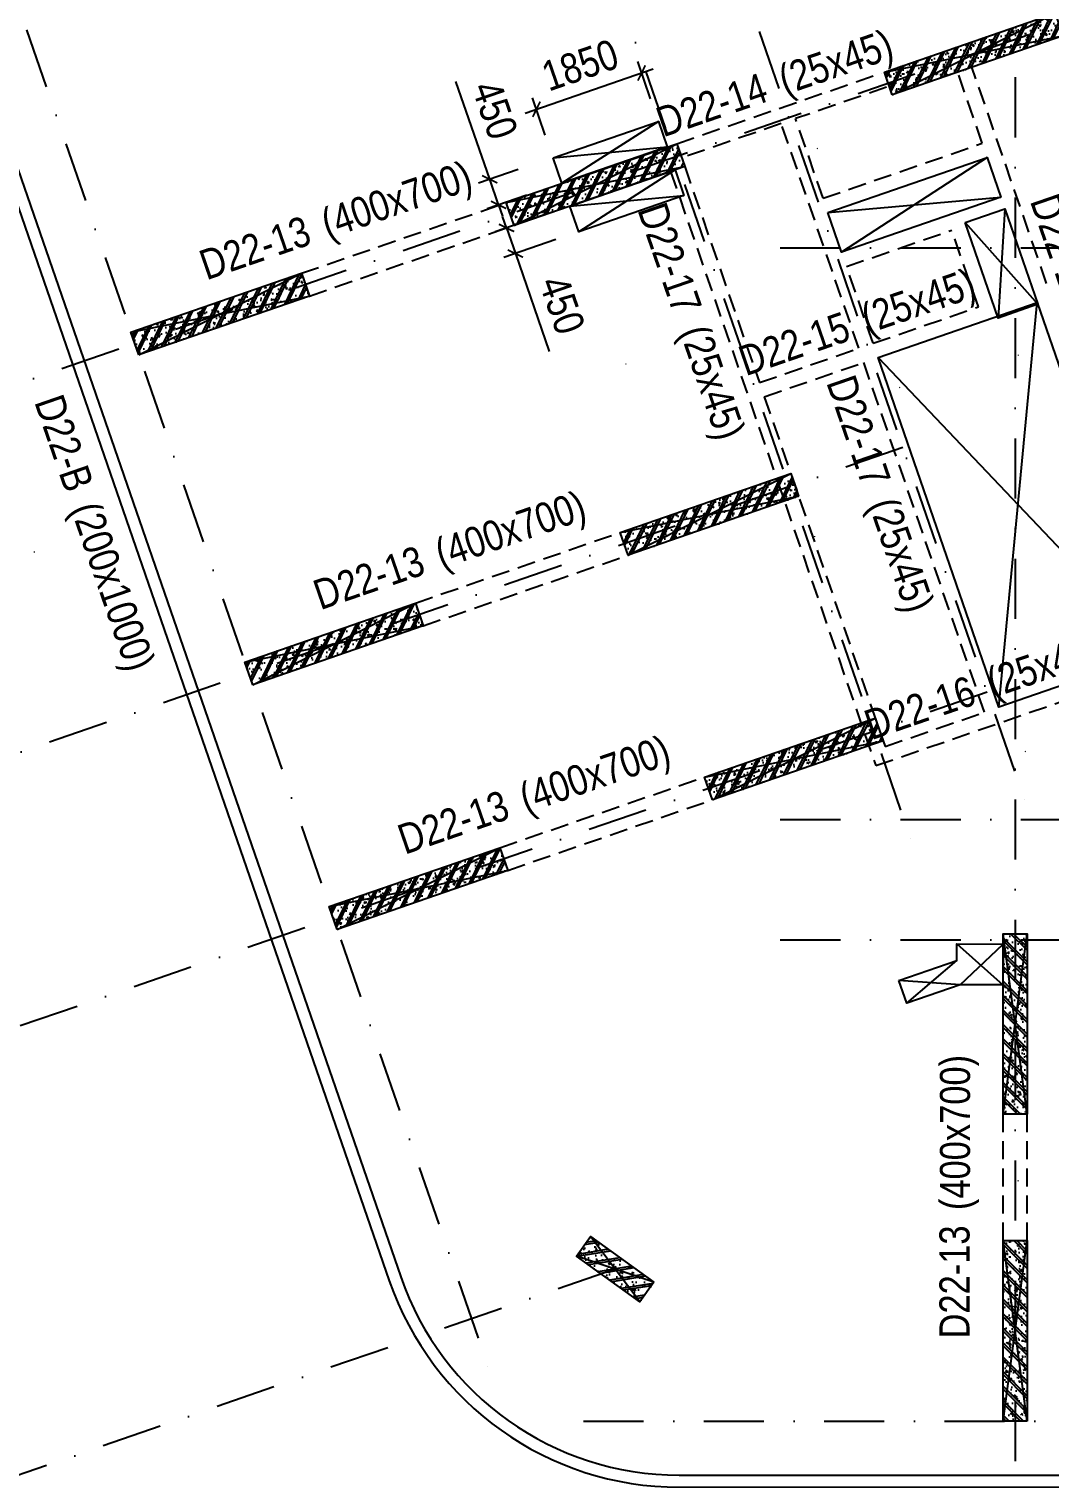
# Model space of a CAD drawing. Header units: millimetres. Extents: x -159515 to 1327256, y -225156 to 138737.
# Drawn here: x 484146 to 501100, y -33011 to -8927 of the extents above; entities that cross this region are included whole.
import ezdxf
from ezdxf.enums import TextEntityAlignment as Align

# ---------------------------------------------------------------- set-up
doc = ezdxf.new("R2010")
doc.units = ezdxf.units.MM
doc.header["$MEASUREMENT"] = 0
doc.linetypes.add('DASHDOT', pattern=[1, 0.5, -0.25, 0, -0.25])
doc.linetypes.add('DASHED', pattern=[4.5, 3, -1.5])
for name, color, linetype in [('ccu11-Khuat', 9, 'DASHED'), ('ccu11-Manh', 8, 'Continuous'), ('ccu11-Thay', 7, 'Continuous'), ('ccu12-Text', 31, 'Continuous'), ('KC2-DIM', 251, 'Continuous'), ('KT-Luoi truc South Tower', 8, 'DASHDOT'), ('Xref_ST_MBDV Cot vach 30.7.2022|Xref_ST_MBDV Cot vach 30.7.2022|Xref_ST_MBDV Cot vach 30.7.2022|Xref_ST_MBDV Cot vach 30.7.2022|KC-Betong', 6, 'Continuous')]:
    doc.layers.add(name, color=color, linetype=linetype)
doc.layers.add('ccu12-Tencaukien', color=9, linetype='Continuous', lineweight=15)
doc.layers.add('KT-Kich thuoc', color=159, linetype='Continuous', lineweight=18)
doc.styles.add('Arial Narrow', font='ARIALN.TTF')
doc.dimstyles.new('ccu12-200', dxfattribs={"dimscale": 200, "dimtxt": 2.5, "dimasz": 1, "dimexe": 1, "dimexo": 2, "dimgap": 1, "dimtad": 1, "dimdec": 0, "dimrnd": 5, "dimdsep": 46, "dimtxsty": 'Arial Narrow', "dimblk": 'ARCHTICK', "dimcen": -1, "dimdle": 1, "dimclrd": 256, "dimclre": 256, "dimclrt": 3, "dimadec": 0, "dimazin": 2, "dimtfac": 0.1, "dimtdec": 0, "dimtmove": 0, "dimatfit": 1, "dimldrblk": 'ARCHTICK', "dimfxl": 1, "dimtvp": 0.833333, "dimtolj": 1, "dimtzin": 12, "dimarcsym": 0})

# ---------------------------------------------------------------- blocks, each defined once
blk = doc.blocks.new('Asix South Tower')
at = {"layer": 'KT-Luoi truc South Tower', "ltscale": 2000}
for p, q in [((-61527.4, 64693.7), (-45306.5, 17710.6)), ((-63417.9, 64041.1), (-47197, 17057.9)), ((-72397.8, 60940.8), (-54232.5, 8325.6)), ((-37735.1, 33218.9), (-103274.2, 10591.7)), ((-45523, 29903.8), (-45523, -4459.1)), ((-49426.2, 27070.4), (10118.8, 27070.4)), ((-47391.3, 23749.2), (-101381.4, 5109.2)), ((-45988, 19684.6), (-99978.1, 1044.6)), ((-49426.2, 17570.4), (10118.8, 17570.4)), ((-49426.2, 15570.4), (10118.8, 15570.4)), ((-52170.8, 10095.3), (-96381.5, -5168.4)), ((-52698.1, 7570.4), (10118.8, 7570.4))]:
    blk.add_line(p, q, dxfattribs=at)
blk = doc.blocks.new('_ArchTick')
at = {"color": 0, "const_width": 0.15}
blk.add_lwpolyline([(-0.5, -0.5), (0.5, 0.5)], dxfattribs=at)
blk = doc.blocks.new('*D175')
at = {"layer": 'Defpoints', "color": 0, "transparency": 16777216}
for p in [(492652, -11133), (491804, -11425), (492799, -11558)]:
    blk.add_point(p, dxfattribs=at)
at = {"layer": 'KC2-DIM', "lineweight": -2, "transparency": 16777216}
for p, q in [((491804, -11425), (491243, -9798)), ((492274, -11263), (491615, -11490)), ((491951, -11851), (491804, -11425)), ((492420, -11689), (491762, -11916)), ((491951, -11851), (492016, -12040))]:
    blk.add_line(p, q, dxfattribs=at)
at = {"layer": 'KC2-DIM', "lineweight": -2, "transparency": 16777216, "xscale": 200, "yscale": 200, "zscale": 200}
for p, rotation in [((491804, -11425), 289.0228909016397), ((491951, -11851), 109.0228909016397)]:
    blk.add_blockref('_ArchTick', p, dxfattribs=dict(at, rotation=rotation))
at = {"layer": 'KC2-DIM', "color": 3, "transparency": 16777216, "insert": (491889, -10274), "char_height": 500, "attachment_point": 5, "rotation": 289.0229, "style": 'Arial Narrow'}
blk.add_mtext('\\A1;450', dxfattribs=at)
blk = doc.blocks.new('*D176')
at = {"layer": 'Defpoints', "color": 0, "transparency": 16777216}
for p in [(493136, -11871), (493282, -12297), (492230, -12660)]:
    blk.add_point(p, dxfattribs=at)
at = {"layer": 'KC2-DIM', "lineweight": -2, "transparency": 16777216}
for p, q in [((492758, -12002), (491895, -12300)), ((492084, -12234), (492018, -12045)), ((492084, -12234), (492230, -12660)), ((492904, -12427), (492041, -12725)), ((492230, -12660), (492792, -14286))]:
    blk.add_line(p, q, dxfattribs=at)
at = {"layer": 'KC2-DIM', "lineweight": -2, "transparency": 16777216, "xscale": 200, "yscale": 200, "zscale": 200}
for p, rotation in [((492084, -12234), 289.0471379535542), ((492230, -12660), 109.0471379535541)]:
    blk.add_blockref('_ArchTick', p, dxfattribs=dict(at, rotation=rotation))
at = {"layer": 'KC2-DIM', "color": 3, "transparency": 16777216, "insert": (493007, -13514), "char_height": 500, "attachment_point": 5, "rotation": 289.0471, "style": 'Arial Narrow'}
blk.add_mtext('\\A1;450', dxfattribs=at)
blk = doc.blocks.new('*D177')
at = {"layer": 'Defpoints', "color": 0, "transparency": 16777216}
for p in [(494329, -9658), (494607, -10464), (492858, -11068)]:
    blk.add_point(p, dxfattribs=at)
at = {"layer": 'KC2-DIM', "lineweight": -2, "transparency": 16777216}
for p, q in [((492391, -10327), (494518, -9592)), ((494476, -10086), (494263, -9469)), ((492728, -10690), (492515, -10072))]:
    blk.add_line(p, q, dxfattribs=at)
at = {"layer": 'KC2-DIM', "lineweight": -2, "transparency": 16777216, "xscale": 200, "yscale": 200, "zscale": 200}
for p, rotation in [((494329, -9658), 19.04713865576442), ((492580, -10261), 199.0471386557644)]:
    blk.add_blockref('_ArchTick', p, dxfattribs=dict(at, rotation=rotation))
at = {"layer": 'KC2-DIM', "color": 3, "transparency": 16777216, "insert": (493306, -9529), "char_height": 500, "attachment_point": 5, "rotation": 19.0471, "style": 'Arial Narrow'}
blk.add_mtext('\\A1;1850', dxfattribs=at)
blk = doc.blocks.new('*U192')
at = {"layer": 'ccu12-Tencaukien', "color": 8, "ltscale": 10000}
blk.add_line((361, -155), (354, -155), dxfattribs=at)
at = {"layer": 'ccu12-Text', "color": 2, "style": 'Arial Narrow', "width": 0.8}
blk.add_attdef('SH', text='', height=300, dxfattribs=at).set_placement((276, 6), align=Align.BOTTOM_RIGHT)
at = {"layer": 'ccu12-Text', "color": 31, "style": 'Arial Narrow', "width": 0.8}
for tag, p in [('(', (508, -75)), ('KT', (633, -75)), (')', (963, -75))]:
    blk.add_attdef(tag, text='', height=250, dxfattribs=at).set_placement(p, align=Align.BOTTOM_LEFT)
blk = doc.blocks.new('*U287')
at = {"layer": 'ccu12-Tencaukien', "color": 8, "ltscale": 10000}
blk.add_line((361, -155), (354, -155), dxfattribs=at)
at = {"layer": 'ccu12-Text', "color": 2, "style": 'Arial Narrow', "width": 0.8}
blk.add_attdef('SH', text='', height=300, dxfattribs=at).set_placement((276, 6), align=Align.BOTTOM_RIGHT)
at = {"layer": 'ccu12-Text', "color": 31, "style": 'Arial Narrow', "width": 0.8}
for tag, p in [('(', (508, -75)), ('KT', (633, -75)), (')', (963, -75))]:
    blk.add_attdef(tag, text='', height=250, dxfattribs=at).set_placement(p, align=Align.BOTTOM_LEFT)
blk = doc.blocks.new('*U288')
at = {"layer": 'ccu12-Tencaukien', "color": 8, "ltscale": 10000}
blk.add_line((361, -155), (354, -155), dxfattribs=at)
at = {"layer": 'ccu12-Text', "color": 2, "style": 'Arial Narrow', "width": 0.8}
blk.add_attdef('SH', text='', height=300, dxfattribs=at).set_placement((276, 6), align=Align.BOTTOM_RIGHT)
at = {"layer": 'ccu12-Text', "color": 31, "style": 'Arial Narrow', "width": 0.8}
for tag, p in [('(', (508, -75)), ('KT', (633, -75)), (')', (963, -75))]:
    blk.add_attdef(tag, text='', height=250, dxfattribs=at).set_placement(p, align=Align.BOTTOM_LEFT)
blk = doc.blocks.new('*U289')
at = {"layer": 'ccu12-Tencaukien', "color": 8, "ltscale": 10000}
blk.add_line((361, -155), (354, -155), dxfattribs=at)
at = {"layer": 'ccu12-Text', "color": 2, "style": 'Arial Narrow', "width": 0.8}
blk.add_attdef('SH', text='', height=300, dxfattribs=at).set_placement((276, 6), align=Align.BOTTOM_RIGHT)
at = {"layer": 'ccu12-Text', "color": 31, "style": 'Arial Narrow', "width": 0.8}
for tag, p in [('(', (508, -75)), ('KT', (633, -75)), (')', (963, -75))]:
    blk.add_attdef(tag, text='', height=250, dxfattribs=at).set_placement(p, align=Align.BOTTOM_LEFT)
blk = doc.blocks.new('*U290')
at = {"layer": 'ccu12-Tencaukien', "color": 8, "ltscale": 10000}
blk.add_line((361, -155), (354, -155), dxfattribs=at)
at = {"layer": 'ccu12-Text', "color": 2, "style": 'Arial Narrow', "width": 0.8}
blk.add_attdef('SH', text='', height=300, dxfattribs=at).set_placement((276, 6), align=Align.BOTTOM_RIGHT)
at = {"layer": 'ccu12-Text', "color": 31, "style": 'Arial Narrow', "width": 0.8}
for tag, p in [('(', (508, -75)), ('KT', (633, -75)), (')', (963, -75))]:
    blk.add_attdef(tag, text='', height=250, dxfattribs=at).set_placement(p, align=Align.BOTTOM_LEFT)
blk = doc.blocks.new('*U285')
at = {"layer": 'ccu12-Tencaukien', "color": 8, "ltscale": 10000}
blk.add_line((361, -155), (354, -155), dxfattribs=at)
at = {"layer": 'ccu12-Text', "color": 2, "style": 'Arial Narrow', "width": 0.8}
blk.add_attdef('SH', text='', height=300, dxfattribs=at).set_placement((276, 6), align=Align.BOTTOM_RIGHT)
at = {"layer": 'ccu12-Text', "color": 31, "style": 'Arial Narrow', "width": 0.8}
for tag, p in [('(', (508, -75)), ('KT', (633, -75)), (')', (963, -75))]:
    blk.add_attdef(tag, text='', height=250, dxfattribs=at).set_placement(p, align=Align.BOTTOM_LEFT)
blk = doc.blocks.new('*U286')
at = {"layer": 'ccu12-Tencaukien', "color": 8, "ltscale": 10000}
blk.add_line((361, -155), (354, -155), dxfattribs=at)
at = {"layer": 'ccu12-Text', "color": 2, "style": 'Arial Narrow', "width": 0.8}
blk.add_attdef('SH', text='', height=300, dxfattribs=at).set_placement((276, 6), align=Align.BOTTOM_RIGHT)
at = {"layer": 'ccu12-Text', "color": 31, "style": 'Arial Narrow', "width": 0.8}
for tag, p in [('(', (508, -75)), ('KT', (633, -75)), (')', (963, -75))]:
    blk.add_attdef(tag, text='', height=250, dxfattribs=at).set_placement(p, align=Align.BOTTOM_LEFT)
blk = doc.blocks.new('*U951')
h = blk.add_hatch()
h.set_pattern_fill('VATLIEU04', color=250, scale=40, style=0, pattern_type=2)
h.set_pattern_definition([(50, (-550, 3050), (286.904, -25.101), [30, -330]), (355, (-550, 3050), (-55.5, 300.877), [24, -264]), (100.451, (-526.1, 3047.9), (231.404, 275.776), [25.496, -280.457]), (46.184, (-550, 3130), (426.896, -66.208), [45, -495]), (96.636, (-514.43, 3124.5), (373.865, 389.647), [38.244, -420.685]), (351.184, (-550, 3130), (373.865, 389.65), [36, -396]), (21, (-510, 3110), (238.763, -161.048), [30, -330]), (326, (-510, 3110), (97.326, 290.06), [24, -264]), (71.451, (-490.1, 3096.58), (336.09, 129.012), [25.496, -280.457]), (37.5, (-550, 3050), (4.864, 133.1575), [0, -260.8, 0, -268, 0, -265]), (7.5, (-550, 3050), (105.228, 157.7647), [0, -152.8, 0, -254.8, 0, -101]), (327.5, (-639.2, 3050), (213.529, -9.022), [0, -100, 0, -312, 0, -414]), (317.5, (-679.2, 3050), (233.274, 40.042), [0, -130, 0, -207.2, 0, -294]), (45, (-550, 3050), (-120.208, 120.208), []), (45, (-550, 3099), (-120.208, 120.208), [])])
h.paths.add_polyline_path([(-475, -475), (-75, -475), (-75, 2525), (-475, 2525)])
at = {"color": 6, "ltscale": 0.25}
blk.add_lwpolyline([(-475, -475), (-75, -475), (-75, 2525), (-475, 2525)], close=True, dxfattribs=at)
at = {"layer": 'Defpoints', "linetype": 'ByBlock', "ltscale": 30}
for p, q in [((-75, -475), (-475, 2525)), ((-475, -475), (-75, 2525))]:
    blk.add_line(p, q, dxfattribs=at)
blk = doc.blocks.new('*U50')
h = blk.add_hatch()
h.set_pattern_fill('VATLIEU04', color=250, scale=40, style=0, pattern_type=2)
h.set_pattern_definition([(50, (-550, 1350), (286.904, -25.1), [30, -330]), (355, (-550, 1350), (-55.5, 300.877), [24, -264]), (100.451, (-526.1, 1347.9), (231.404, 275.776), [25.496, -280.457]), (46.184, (-550, 1430), (426.896, -66.21), [45, -495]), (96.636, (-514.43, 1424.5), (373.865, 389.65), [38.244, -420.685]), (351.184, (-550, 1430), (373.86, 389.65), [36, -396]), (21, (-510, 1410), (238.763, -161.048), [30, -330]), (326, (-510, 1410), (97.326, 290.06), [24, -264]), (71.451, (-490.1, 1396.58), (336.09, 129.012), [25.496, -280.457]), (37.5, (-550, 1350), (4.864, 133.1575), [0, -260.8, 0, -268, 0, -265]), (7.5, (-550, 1350), (105.228, 157.765), [0, -152.8, 0, -254.8, 0, -101]), (327.5, (-639.2, 1350), (213.529, -9.022), [0, -100, 0, -312, 0, -414]), (317.5, (-679.2, 1350), (233.274, 40.042), [0, -130, 0, -207.2, 0, -294]), (45, (-550, 1350), (-120.208, 120.208), []), (45, (-550, 1399), (-120.208, 120.208), [])])
h.paths.add_polyline_path([(-475, -475), (-75, -475), (-75, 825), (-475, 825)])
at = {"color": 6, "ltscale": 0.25}
blk.add_lwpolyline([(-475, -475), (-75, -475), (-75, 825), (-475, 825)], close=True, dxfattribs=at)
at = {"layer": 'Defpoints', "linetype": 'ByBlock', "ltscale": 30}
for p, q in [((-75, -475), (-475, 825)), ((-475, -475), (-75, 825))]:
    blk.add_line(p, q, dxfattribs=at)
blk = doc.blocks.new('MBCV-T22')
at = {"layer": 'Xref_ST_MBDV Cot vach 30.7.2022|Xref_ST_MBDV Cot vach 30.7.2022|Xref_ST_MBDV Cot vach 30.7.2022|Xref_ST_MBDV Cot vach 30.7.2022|KC-Betong', "linetype": 'ByBlock'}
for name, p, xscale, rotation in [('*U951', (-41198, 4497, 0), -0.9999999999999996, 289.0471379532163), ('*U951', (-47484, 2327, 0), -0.9999999999999996, 289.0471379532163), ('*U951', (-53722, 173, 0), -0.9999999999999996, 289.0471379532163), ('*U951', (-45591, -3155, 0), -0.9999999999999996, 289.0471379532163), ('*U951', (-51829, -5309, 0), -0.9999999999999996, 289.0471379532163), ('*U951', (-44187, -7220, 0), -0.9999999999999996, 289.0471379532163), ('*U951', (-50426, -9374, 0), -0.9999999999999996, 289.0471379532163), ('*U951', (-39725, -12575), -1, 359.9999999999985), ('*U50', (-46116, -15951, 0), -0.9999999999999997, 54.35941822448728), ('*U951', (-39725, -17675, 0), -1, 359.9999999999985)]:
    blk.add_blockref(name, p, dxfattribs=dict(at, xscale=xscale, rotation=rotation))
blk = doc.blocks.new('mbkc-t22')
at = {"elevation": 0}
for points in [[(-26286, 27544), (-26287, 27544), (-28875, 34908, 0.338337), (-32749, 36444), (-62185, 26289, 0.459457), (-64225, 21139), (-55456, 6813, 0.279689), (-50490, 5781), (-27772, 13619, 0.204279), (-27706, 13740), (-27482, 14770, -0.275412), (-26755, 15571), (-22342, 17089, -0.414195), (-21181, 16524), (-12852, -7567, 0.319754), (-8032, -11000), (37106, -11000, 0.36531), (42072, -6689, 0.102434), (42063, -5068), (39621, 6403, 0.132611), (38155, 9202, 0.066499), (37024, 10116, 0.137615), (34943, 10700), (9300, 10700)], [(-53502, 5908, 0.161195), (-50556, 5970), (-27901, 13786), (-27678, 14811, -0.274307), (-26816, 15761), (-22407, 17278, -0.414153), (-20992, 16589), (-12663, -7501, 0.319754), (-8032, -10800), (37104, -10800, 0.151467), (39864, -9900)], [(-53502, 5908, 0.161195), (-50556, 5970), (-27901, 13786), (-27678, 14811, -0.274307), (-26816, 15761), (-22407, 17278, -0.414153), (-20992, 16589), (-12663, -7501, 0.319754), (-8032, -10800), (37104, -10800, 0.151467), (39864, -9900, 0.151467)]]:
    blk.add_lwpolyline(points, format="xyb", dxfattribs=at)
at = {"layer": 'ccu11-Khuat', "ltscale": 100}
for p, q in [((-1928, 9008), (-3168, 12600)), ((-8072, 11330), (-4669, 12505)), ((-2997, 11337, 0), (-3405, 12519, 0)), ((-5048, 7931), (-6337, 11665)), ((-5643, 10423), (-6100, 11747)), ((-8178, 10870), (-4768, 994)), ((-7942, 10952, 0), (-6702, 7360, 0)), ((-14311, 9176, 0), (-10909, 10351, 0)), ((-14181, 8798, 0), (-10778, 9973, 0)), ((-4811, 8013), (-5252, 9289)), ((-6702, 7360), (-5048, 7931)), ((-6620, 7124), (-4967, 7695)), ((-2959, 1882), (-4966, 7694)), ((-6620, 7124, 0), (-4613, 1312, 0)), ((-12419, 3694, 0), (-9016, 4869, 0)), ((-12288, 3316, 0), (-8885, 4491, 0)), ((-4767, 993), (0, 2639)), ((-4612, 1311), (-2959, 1882)), ((-11015, -371, 0), (-7612, 804, 0)), ((-10885, -749, 0), (-7482, 426, 0)), ((-2650, -6900, 0), (-2650, -4800)), ((-2250, -6900, 0), (-2250, -4800))]:
    blk.add_line(p, q, dxfattribs=at)
at = {"layer": 'ccu11-Khuat', "ltscale": 100, "elevation": 0}
for points in [[(-4588, 12269), (-6100, 11747)], [(-6337, 11665), (-7991, 11094)], [(-5643, 10423), (-2997, 11337)], [(-5252, 9289), (-3503, 9893)], [(-4811, 8013), (-3062, 8617), (-3503, 9893)]]:
    blk.add_lwpolyline(points, dxfattribs=at)
at = {"layer": 'ccu11-Manh'}
for p, q in [((-8380, 11700), (-9983, 10673)), ((-10129, 11096), (-8234, 11277)), ((-2915, 11100), (-5334, 9525)), ((-8103, 10896), (-9705, 9867)), ((-9852, 10293), (-7956, 10471)), ((-5562, 10187), (-2687, 10439)), ((-2622, 10250), (-2735, 8433)), ((-3283, 10021), (-2073, 8662)), ((-2723, 1963, 0), (-2084, 8689)), ((-4729, 7775), (-76, 2877, 0)), ((-3362, -2648), (-2651, -1972))]:
    blk.add_line(p, q, dxfattribs=at)
at = {"layer": 'ccu11-Manh', "elevation": 0}
for points in [[(-3420, -1967), (-2655, -2652)], [(-4252, -2955), (-3422, -2246)], [(-3362, -2648), (-4382, -2577)]]:
    blk.add_lwpolyline(points, dxfattribs=at)
at = {"layer": 'ccu11-Thay', "elevation": 0}
for points in [[(-10129, 11096), (-8380, 11700), (-8234, 11277), (-9983, 10673), (-10129, 11096)], [(-5562, 10187), (-2915, 11100), (-2687, 10439), (-5334, 9525), (-5562, 10187)], [(-9852, 10293), (-8103, 10896), (-7956, 10471), (-9705, 9867), (-9852, 10293)], [(-3283, 10021), (-2622, 10250), (-2073, 8662), (-2735, 8433), (-3283, 10021)], [(-4382, -2577), (-3422, -2246), (-3420, -1967), (-2651, -1972), (-2655, -2652), (-3362, -2648), (-4252, -2955), (-4382, -2577)]]:
    blk.add_lwpolyline(points, dxfattribs=at)
blk.add_lwpolyline([(-76, 2877), (-2721, 1964, -0.414214), (-2723, 1964), (-4729, 7775, -0.414214), (-4728, 7777), (-2084, 8690, -0.414214), (-2082, 8689), (-76, 2877), (-2723, 1963)], format="xyb", dxfattribs=at)
blk.add_blockref('MBCV-T22', (37000, 8250))
blk = doc.blocks.new('*U260')
at = {"layer": 'ccu12-Tencaukien', "color": 8, "ltscale": 10000}
blk.add_line((361, -155), (354, -155), dxfattribs=at)
at = {"layer": 'ccu12-Text', "color": 2, "style": 'Arial Narrow', "width": 0.8}
blk.add_attdef('SH', text='', height=300, dxfattribs=at).set_placement((276, 6), align=Align.BOTTOM_RIGHT)
at = {"layer": 'ccu12-Text', "color": 31, "style": 'Arial Narrow', "width": 0.8}
for tag, p in [('(', (508, -75)), ('KT', (633, -75)), (')', (963, -75))]:
    blk.add_attdef(tag, text='', height=250, dxfattribs=at).set_placement(p, align=Align.BOTTOM_LEFT)

msp = doc.modelspace()

# ---------------------------------------------------------------- block references
msp.add_blockref('mbkc-t22', (502987.2, -22163.9))
at = {"layer": 'ccu12-Tencaukien', "extrusion": (4.37666e-07, -9.80437e-07, 1)}
ref = msp.add_blockref('*U287', (496740.4, -10426.2, -0.9), dxfattribs=dict(at, xscale=1.815893337873054, yscale=1.815893337873054, zscale=1.815893337873054, rotation=339.469833737933))
ref.add_attrib('KT', '(25x45)', dxfattribs={"color": 31, "extrusion": (4.37666e-07, -9.80437e-07, 1), "height": 500, "rotation": 19.02101, "style": 'Arial Narrow'}).set_placement((496766.5, -10169.2, 0.2), align=Align.BOTTOM_LEFT)
ref.add_attrib('SH', 'D22-14', dxfattribs={"color": 2, "extrusion": (4.37666e-07, -9.80437e-07, 1), "height": 500, "rotation": 19.02101, "style": 'Arial Narrow'}).set_placement((496511.5, -10260.6, 0.2), align=Align.BOTTOM_RIGHT)
at = {"layer": 'ccu12-Tencaukien', "extrusion": (7.34415e-07, -7.83226e-07, 1)}
ref = msp.add_blockref('*U260', (489190.6, -12717.3, 0.4), dxfattribs=dict(at, xscale=1.815893337873055, yscale=1.815893337873055, zscale=1.815893337873055, rotation=358.5718110349674))
ref.add_attrib('KT', '(400x700)', dxfattribs={"color": 31, "extrusion": (7.34415e-07, -7.83226e-07, 1), "height": 500, "rotation": 19.03488, "style": 'Arial Narrow'}).set_placement((489164, -12561, 0.4), align=Align.BOTTOM_LEFT)
ref.add_attrib('SH', 'D22-13', dxfattribs={"color": 2, "extrusion": (7.34415e-07, -7.83226e-07, 1), "height": 500, "rotation": 19.03488, "style": 'Arial Narrow'}).set_placement((488920.2, -12635.8, 0.4), align=Align.BOTTOM_RIGHT)
at = {"layer": 'ccu12-Tencaukien', "extrusion": (-9.80437e-07, -4.37666e-07, 1)}
ref = msp.add_blockref('*U288', (501083.4, -13838.1, -1.6), dxfattribs=dict(at, xscale=1.815893337873054, yscale=1.815893337873054, zscale=1.815893337873054, rotation=249.4698337379082))
ref.add_attrib('KT', '(25x45)', dxfattribs={"color": 31, "extrusion": (-9.80437e-07, -4.37666e-07, 1), "height": 500, "rotation": 289.02101, "style": 'Arial Narrow'}).set_placement((501340.3, -13864.3, -0.5), align=Align.BOTTOM_LEFT)
ref.add_attrib('SH', 'D22-17', dxfattribs={"color": 2, "extrusion": (-9.80437e-07, -4.37666e-07, 1), "height": 500, "rotation": 289.02101, "style": 'Arial Narrow'}).set_placement((501248.9, -13609.2, -0.5), align=Align.BOTTOM_RIGHT)
ref = msp.add_blockref('*U289', (494559.7, -13984.6, -1.6), dxfattribs=dict(at, xscale=1.815893337873054, yscale=1.815893337873054, zscale=1.815893337873054, rotation=249.4698337379082))
ref.add_attrib('KT', '(25x45)', dxfattribs={"color": 31, "extrusion": (-9.80437e-07, -4.37666e-07, 1), "height": 500, "rotation": 289.02101, "style": 'Arial Narrow'}).set_placement((494816.7, -14010.8, -0.5), align=Align.BOTTOM_LEFT)
ref.add_attrib('SH', 'D22-17', dxfattribs={"color": 2, "extrusion": (-9.80437e-07, -4.37666e-07, 1), "height": 500, "rotation": 289.02101, "style": 'Arial Narrow'}).set_placement((494725.3, -13755.8, -0.5), align=Align.BOTTOM_RIGHT)
at = {"layer": 'ccu12-Tencaukien', "extrusion": (4.37666e-07, -9.80437e-07, 1)}
ref = msp.add_blockref('*U290', (498111, -14396.2, -0.9), dxfattribs=dict(at, xscale=1.815893337873054, yscale=1.815893337873054, zscale=1.815893337873054, rotation=339.469833737933))
ref.add_attrib('KT', '(25x45)', dxfattribs={"color": 31, "extrusion": (4.37666e-07, -9.80437e-07, 1), "height": 500, "rotation": 19.02101, "style": 'Arial Narrow'}).set_placement((498137.2, -14139.2, 0.2), align=Align.BOTTOM_LEFT)
ref.add_attrib('SH', 'D22-15', dxfattribs={"color": 2, "extrusion": (4.37666e-07, -9.80437e-07, 1), "height": 500, "rotation": 19.02101, "style": 'Arial Narrow'}).set_placement((497882.1, -14230.6, 0.2), align=Align.BOTTOM_RIGHT)
at = {"layer": 'ccu12-Tencaukien', "extrusion": (-9.80437e-07, -4.37666e-07, 1)}
ref = msp.add_blockref('*U286', (497698.5, -16853.8, -1.6), dxfattribs=dict(at, xscale=1.815893337873054, yscale=1.815893337873054, zscale=1.815893337873054, rotation=249.4698337379082))
ref.add_attrib('KT', '(25x45)', dxfattribs={"color": 31, "extrusion": (-9.80437e-07, -4.37666e-07, 1), "height": 500, "rotation": 289.02101, "style": 'Arial Narrow'}).set_placement((497955.5, -16880, -0.5), align=Align.BOTTOM_LEFT)
ref.add_attrib('SH', 'D22-17', dxfattribs={"color": 2, "extrusion": (-9.80437e-07, -4.37666e-07, 1), "height": 500, "rotation": 289.02101, "style": 'Arial Narrow'}).set_placement((497864.1, -16624.9, -0.5), align=Align.BOTTOM_RIGHT)
at = {"layer": 'ccu12-Tencaukien', "extrusion": (-7.82743e-07, -7.3493e-07, 1)}
ref = msp.add_blockref('*U192', (484537, -16977.8, -0.4), dxfattribs=dict(at, xscale=1.815893337873055, yscale=1.815893337873055, zscale=1.815893337873055, rotation=268.6094466265519))
ref.add_attrib('KT', '(200x1000)', dxfattribs={"color": 31, "extrusion": (-7.82743e-07, -7.3493e-07, 1), "height": 500, "rotation": 289.07251, "style": 'Arial Narrow'}).set_placement((484693.3, -16951.1, -0.4), align=Align.BOTTOM_LEFT)
ref.add_attrib('SH', 'D22-B', dxfattribs={"color": 2, "extrusion": (-7.82743e-07, -7.3493e-07, 1), "height": 500, "rotation": 289.07251, "style": 'Arial Narrow'}).set_placement((484618.4, -16707.3, -0.4), align=Align.BOTTOM_RIGHT)
at = {"layer": 'ccu12-Tencaukien', "extrusion": (7.34415e-07, -7.83226e-07, 1)}
ref = msp.add_blockref('*U260', (491083.4, -18199.8, 0.4), dxfattribs=dict(at, xscale=1.815893337873055, yscale=1.815893337873055, zscale=1.815893337873055, rotation=358.5718110349674))
ref.add_attrib('KT', '(400x700)', dxfattribs={"color": 31, "extrusion": (7.34415e-07, -7.83226e-07, 1), "height": 500, "rotation": 19.03488, "style": 'Arial Narrow'}).set_placement((491056.9, -18043.5, 0.4), align=Align.BOTTOM_LEFT)
ref.add_attrib('SH', 'D22-13', dxfattribs={"color": 2, "extrusion": (7.34415e-07, -7.83226e-07, 1), "height": 500, "rotation": 19.03488, "style": 'Arial Narrow'}).set_placement((490813, -18118.2, 0.4), align=Align.BOTTOM_RIGHT)
at = {"layer": 'ccu12-Tencaukien', "extrusion": (4.37666e-07, -9.80437e-07, 1)}
ref = msp.add_blockref('*U285', (500199.6, -20445.8, -0.9), dxfattribs=dict(at, xscale=1.815893337873054, yscale=1.815893337873054, zscale=1.815893337873054, rotation=339.469833737933))
ref.add_attrib('KT', '(25x45)', dxfattribs={"color": 31, "extrusion": (4.37666e-07, -9.80437e-07, 1), "height": 500, "rotation": 19.02101, "style": 'Arial Narrow'}).set_placement((500225.8, -20188.9, 0.2), align=Align.BOTTOM_LEFT)
ref.add_attrib('SH', 'D22-16', dxfattribs={"color": 2, "extrusion": (4.37666e-07, -9.80437e-07, 1), "height": 500, "rotation": 19.02101, "style": 'Arial Narrow'}).set_placement((499970.8, -20280.3, 0.2), align=Align.BOTTOM_RIGHT)
at = {"layer": 'ccu12-Tencaukien', "extrusion": (7.34415e-07, -7.83226e-07, 1)}
ref = msp.add_blockref('*U260', (492486.7, -22264.4, 0.4), dxfattribs=dict(at, xscale=1.815893337873055, yscale=1.815893337873055, zscale=1.815893337873055, rotation=358.5718110349674))
ref.add_attrib('KT', '(400x700)', dxfattribs={"color": 31, "extrusion": (7.34415e-07, -7.83226e-07, 1), "height": 500, "rotation": 19.03488, "style": 'Arial Narrow'}).set_placement((492460.1, -22108.1, 0.4), align=Align.BOTTOM_LEFT)
ref.add_attrib('SH', 'D22-13', dxfattribs={"color": 2, "extrusion": (7.34415e-07, -7.83226e-07, 1), "height": 500, "rotation": 19.03488, "style": 'Arial Narrow'}).set_placement((492216.3, -22182.8, 0.4), align=Align.BOTTOM_RIGHT)
at = {"layer": 'ccu12-Tencaukien', "extrusion": (9.79924e-07, 4.38813e-07, 1)}
ref = msp.add_blockref('*U192', (500093.5, -28583.6, 0.5), dxfattribs=dict(at, xscale=1.815893337873055, yscale=1.815893337873055, zscale=1.815893337873055, rotation=69.5369337144434))
ref.add_attrib('KT', '(400x700)', dxfattribs={"color": 31, "extrusion": (9.79924e-07, 4.38813e-07, 1), "height": 500, "rotation": 90, "style": 'Arial Narrow'}).set_placement((499937.1, -28557.8, 0.5), align=Align.BOTTOM_LEFT)
ref.add_attrib('SH', 'D22-13', dxfattribs={"color": 2, "extrusion": (9.79924e-07, 4.38813e-07, 1), "height": 500, "rotation": 90, "style": 'Arial Narrow'}).set_placement((499928.2, -28812.7, 0.5), align=Align.BOTTOM_RIGHT)
at = {"layer": 'KT-Kich thuoc'}
msp.add_blockref('Asix South Tower', (546059.8, -39634.4), dxfattribs=at)

# ---------------------------------------------------------------- dimensions: what is measured, and where the dimension line sits
at = {"layer": 'KC2-DIM'}
for p1, p2, distance, picture, middle in [((492858.2, -11067.8), (494606.9, -10464), 853.1, '*D177', (493305.6, -9529.2)), ((492798.5, -11558.4), (492651.9, -11133), 896.5, '*D175', (491889.1, -10274.3)), ((493135.6, -11871.2), (493282.5, -12296.6), -1112.9, '*D176', (493006.9, -13513.6))]:
    dim = msp.add_aligned_dim(p1=p1, p2=p2, distance=distance, dimstyle='ccu12-200', override={"dimzin": 0}, dxfattribs=at)
    dim.commit()
    dim.dimension.update_dxf_attribs({"geometry": picture, "text_midpoint": middle})

doc.saveas('drawing.dxf')
